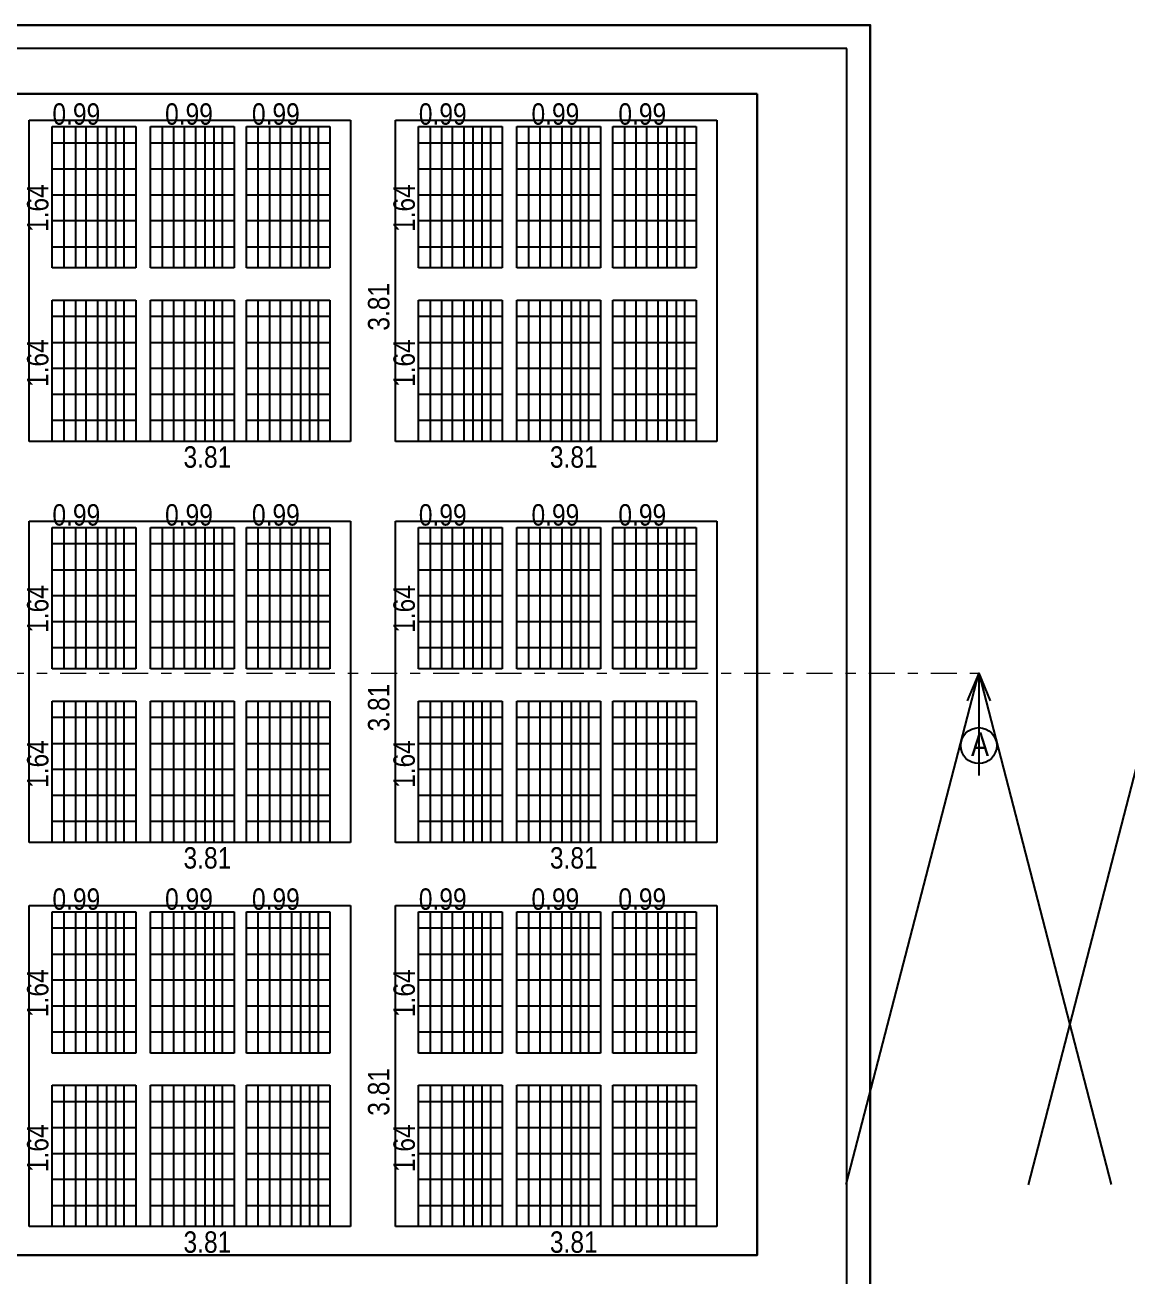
# Model space of a CAD drawing. Header units: metres. Extents: x 144 to 1259, y -1474 to -210.
# Drawn here: x 1201.57 to 1212.34, y -1171.01 to -1158.77 of the extents above; entities that cross this region are included whole.
import ezdxf

# ---------------------------------------------------------------- set-up
doc = ezdxf.new("R2010")
doc.units = ezdxf.units.M
doc.linetypes.add('DASHDOT', pattern=[25.4, 12.7, -6.35, 0, -6.35])
doc.layers.add('BLK_1_FLR_4_ROOF_AREA', color=54, linetype='Continuous')
doc.layers.add('SOLAR_PANEL', color=3, linetype='Continuous')
doc.styles.add('STYLE1', font='swissck.ttf', dxfattribs={"height": 0.23})
doc.dimstyles.get("Standard").update_dxf_attribs({"dimtxt": 0.23, "dimasz": 0.18, "dimexe": 0.1, "dimexo": 0, "dimgap": 0.09, "dimtad": 0, "dimzin": 0, "dimdsep": 46, "dimtxsty": 'STYLE1', "dimblk": 'ARCHTICK', "dimcen": 0.09, "dimadec": 0, "dimazin": 0, "dimtfac": 1, "dimtofl": 0, "dimtmove": 2, "dimatfit": 3, "dimfxl": 0, "dimtolj": 1, "dimtzin": 0, "dimarcsym": 0})

# ---------------------------------------------------------------- blocks, each defined once
blk = doc.blocks.new('_ArchTick')
at = {"color": 0, "const_width": 0.15}
blk.add_lwpolyline([(-0.5, -0.5), (0.5, 0.5)], dxfattribs=at)

msp = doc.modelspace()

# ---------------------------------------------------------------- linework, layer by layer
at = {"linetype": 'Continuous', "lineweight": -3}
for p, q in [((1209.827, -1158.774), (1190.011, -1158.774)), ((1209.827, -1172.979), (1209.827, -1158.774)), ((1209.597, -1159.004), (1190.241, -1159.004)), ((1209.597, -1171.459), (1209.597, -1159.004))]:
    msp.add_line(p, q, dxfattribs=at)
for p, q in [((1201.606, -1162.847), (1201.606, -1159.706)), ((1201.606, -1159.706), (1204.748, -1159.706)), ((1201.832, -1161.15), (1201.832, -1159.768)), ((1201.832, -1159.768), (1202.649, -1159.768)), ((1201.949, -1161.15), (1201.949, -1159.768)), ((1202.061, -1161.15), (1202.061, -1159.768)), ((1202.165, -1161.15), (1202.165, -1159.768)), ((1202.276, -1161.15), (1202.276, -1159.768)), ((1202.365, -1161.15), (1202.365, -1159.768)), ((1202.454, -1161.15), (1202.454, -1159.768)), ((1202.536, -1161.15), (1202.536, -1159.768)), ((1202.649, -1159.768), (1202.649, -1161.15)), ((1202.792, -1161.15), (1202.792, -1159.768)), ((1202.792, -1159.768), (1203.609, -1159.768)), ((1202.91, -1161.15), (1202.91, -1159.768)), ((1203.021, -1161.15), (1203.021, -1159.768)), ((1203.125, -1161.15), (1203.125, -1159.768)), ((1203.237, -1161.15), (1203.237, -1159.768)), ((1203.326, -1161.15), (1203.326, -1159.768)), ((1203.415, -1161.15), (1203.415, -1159.768)), ((1203.497, -1161.15), (1203.497, -1159.768)), ((1203.609, -1159.768), (1203.609, -1161.15)), ((1203.729, -1161.15), (1203.729, -1159.768)), ((1203.729, -1159.768), (1204.546, -1159.768)), ((1203.846, -1161.15), (1203.846, -1159.768)), ((1203.958, -1161.15), (1203.958, -1159.768)), ((1204.062, -1161.15), (1204.062, -1159.768)), ((1204.173, -1161.15), (1204.173, -1159.768)), ((1204.262, -1161.15), (1204.262, -1159.768)), ((1204.351, -1161.15), (1204.351, -1159.768)), ((1204.433, -1161.15), (1204.433, -1159.768)), ((1204.546, -1159.768), (1204.546, -1161.15)), ((1204.748, -1159.706), (1204.748, -1162.847)), ((1205.187, -1162.847), (1205.187, -1159.706)), ((1205.187, -1159.706), (1208.328, -1159.706)), ((1205.413, -1161.15), (1205.413, -1159.768)), ((1205.413, -1159.768), (1206.229, -1159.768)), ((1205.53, -1161.15), (1205.53, -1159.768)), ((1205.641, -1161.15), (1205.641, -1159.768)), ((1205.745, -1161.15), (1205.745, -1159.768)), ((1205.857, -1161.15), (1205.857, -1159.768)), ((1205.946, -1161.15), (1205.946, -1159.768)), ((1206.035, -1161.15), (1206.035, -1159.768)), ((1206.117, -1161.15), (1206.117, -1159.768)), ((1206.229, -1159.768), (1206.229, -1161.15)), ((1206.373, -1161.15), (1206.373, -1159.768)), ((1206.373, -1159.768), (1207.19, -1159.768)), ((1206.49, -1161.15), (1206.49, -1159.768)), ((1206.602, -1161.15), (1206.602, -1159.768)), ((1206.706, -1161.15), (1206.706, -1159.768)), ((1206.817, -1161.15), (1206.817, -1159.768)), ((1206.906, -1161.15), (1206.906, -1159.768)), ((1206.995, -1161.15), (1206.995, -1159.768)), ((1207.077, -1161.15), (1207.077, -1159.768)), ((1207.19, -1159.768), (1207.19, -1161.15)), ((1207.31, -1161.15), (1207.31, -1159.768)), ((1207.31, -1159.768), (1208.126, -1159.768)), ((1207.427, -1161.15), (1207.427, -1159.768)), ((1207.538, -1161.15), (1207.538, -1159.768)), ((1207.642, -1161.15), (1207.642, -1159.768)), ((1207.754, -1161.15), (1207.754, -1159.768)), ((1207.843, -1161.15), (1207.843, -1159.768)), ((1207.932, -1161.15), (1207.932, -1159.768)), ((1208.014, -1161.15), (1208.014, -1159.768)), ((1208.126, -1159.768), (1208.126, -1161.15)), ((1208.328, -1159.706), (1208.328, -1162.847)), ((1202.649, -1159.929), (1201.832, -1159.929)), ((1203.609, -1159.929), (1202.792, -1159.929)), ((1204.546, -1159.929), (1203.729, -1159.929)), ((1206.229, -1159.929), (1205.413, -1159.929)), ((1207.19, -1159.929), (1206.373, -1159.929)), ((1208.126, -1159.929), (1207.31, -1159.929)), ((1202.649, -1160.185), (1201.832, -1160.185)), ((1203.609, -1160.185), (1202.792, -1160.185)), ((1204.546, -1160.185), (1203.729, -1160.185)), ((1206.229, -1160.185), (1205.413, -1160.185)), ((1207.19, -1160.185), (1206.373, -1160.185)), ((1208.126, -1160.185), (1207.31, -1160.185)), ((1202.649, -1160.438), (1201.832, -1160.438)), ((1203.609, -1160.438), (1202.792, -1160.438)), ((1204.546, -1160.438), (1203.729, -1160.438)), ((1206.229, -1160.438), (1205.413, -1160.438)), ((1207.19, -1160.438), (1206.373, -1160.438)), ((1208.126, -1160.438), (1207.31, -1160.438)), ((1202.649, -1160.69), (1201.832, -1160.69)), ((1203.609, -1160.69), (1202.792, -1160.69)), ((1204.546, -1160.69), (1203.729, -1160.69)), ((1206.229, -1160.69), (1205.413, -1160.69)), ((1207.19, -1160.69), (1206.373, -1160.69)), ((1208.126, -1160.69), (1207.31, -1160.69)), ((1202.649, -1160.946), (1201.832, -1160.946)), ((1203.609, -1160.946), (1202.792, -1160.946)), ((1204.546, -1160.946), (1203.729, -1160.946)), ((1206.229, -1160.946), (1205.413, -1160.946)), ((1207.19, -1160.946), (1206.373, -1160.946)), ((1208.126, -1160.946), (1207.31, -1160.946)), ((1202.649, -1161.15), (1201.832, -1161.15)), ((1203.609, -1161.15), (1202.792, -1161.15)), ((1204.546, -1161.15), (1203.729, -1161.15)), ((1206.229, -1161.15), (1205.413, -1161.15)), ((1207.19, -1161.15), (1206.373, -1161.15)), ((1208.126, -1161.15), (1207.31, -1161.15)), ((1201.832, -1162.847), (1201.832, -1161.465)), ((1201.832, -1161.465), (1202.649, -1161.465)), ((1201.949, -1162.847), (1201.949, -1161.465)), ((1202.061, -1162.847), (1202.061, -1161.465)), ((1202.165, -1162.847), (1202.165, -1161.465)), ((1202.276, -1162.847), (1202.276, -1161.465)), ((1202.365, -1162.847), (1202.365, -1161.465)), ((1202.454, -1162.847), (1202.454, -1161.465)), ((1202.536, -1162.847), (1202.536, -1161.465)), ((1202.649, -1161.465), (1202.649, -1162.847)), ((1202.792, -1162.847), (1202.792, -1161.465)), ((1202.792, -1161.465), (1203.609, -1161.465)), ((1202.91, -1162.847), (1202.91, -1161.465)), ((1203.021, -1162.847), (1203.021, -1161.465)), ((1203.125, -1162.847), (1203.125, -1161.465)), ((1203.237, -1162.847), (1203.237, -1161.465)), ((1203.326, -1162.847), (1203.326, -1161.465)), ((1203.415, -1162.847), (1203.415, -1161.465)), ((1203.497, -1162.847), (1203.497, -1161.465)), ((1203.609, -1161.465), (1203.609, -1162.847)), ((1203.729, -1162.847), (1203.729, -1161.465)), ((1203.729, -1161.465), (1204.546, -1161.465)), ((1203.846, -1162.847), (1203.846, -1161.465)), ((1203.958, -1162.847), (1203.958, -1161.465)), ((1204.062, -1162.847), (1204.062, -1161.465)), ((1204.173, -1162.847), (1204.173, -1161.465)), ((1204.262, -1162.847), (1204.262, -1161.465)), ((1204.351, -1162.847), (1204.351, -1161.465)), ((1204.433, -1162.847), (1204.433, -1161.465)), ((1204.546, -1161.465), (1204.546, -1162.847)), ((1205.413, -1162.847), (1205.413, -1161.465)), ((1205.413, -1161.465), (1206.229, -1161.465)), ((1205.53, -1162.847), (1205.53, -1161.465)), ((1205.641, -1162.847), (1205.641, -1161.465)), ((1205.745, -1162.847), (1205.745, -1161.465)), ((1205.857, -1162.847), (1205.857, -1161.465)), ((1205.946, -1162.847), (1205.946, -1161.465)), ((1206.035, -1162.847), (1206.035, -1161.465)), ((1206.117, -1162.847), (1206.117, -1161.465)), ((1206.229, -1161.465), (1206.229, -1162.847)), ((1206.373, -1162.847), (1206.373, -1161.465)), ((1206.373, -1161.465), (1207.19, -1161.465)), ((1206.49, -1162.847), (1206.49, -1161.465)), ((1206.602, -1162.847), (1206.602, -1161.465)), ((1206.706, -1162.847), (1206.706, -1161.465)), ((1206.817, -1162.847), (1206.817, -1161.465)), ((1206.906, -1162.847), (1206.906, -1161.465)), ((1206.995, -1162.847), (1206.995, -1161.465)), ((1207.077, -1162.847), (1207.077, -1161.465)), ((1207.19, -1161.465), (1207.19, -1162.847)), ((1207.31, -1162.847), (1207.31, -1161.465)), ((1207.31, -1161.465), (1208.126, -1161.465)), ((1207.427, -1162.847), (1207.427, -1161.465)), ((1207.538, -1162.847), (1207.538, -1161.465)), ((1207.642, -1162.847), (1207.642, -1161.465)), ((1207.754, -1162.847), (1207.754, -1161.465)), ((1207.843, -1162.847), (1207.843, -1161.465)), ((1207.932, -1162.847), (1207.932, -1161.465)), ((1208.014, -1162.847), (1208.014, -1161.465)), ((1208.126, -1161.465), (1208.126, -1162.847)), ((1202.649, -1161.626), (1201.832, -1161.626)), ((1203.609, -1161.626), (1202.792, -1161.626)), ((1204.546, -1161.626), (1203.729, -1161.626)), ((1206.229, -1161.626), (1205.413, -1161.626)), ((1207.19, -1161.626), (1206.373, -1161.626)), ((1208.126, -1161.626), (1207.31, -1161.626)), ((1202.649, -1161.882), (1201.832, -1161.882)), ((1203.609, -1161.882), (1202.792, -1161.882)), ((1204.546, -1161.882), (1203.729, -1161.882)), ((1206.229, -1161.882), (1205.413, -1161.882)), ((1207.19, -1161.882), (1206.373, -1161.882)), ((1208.126, -1161.882), (1207.31, -1161.882)), ((1202.649, -1162.134), (1201.832, -1162.134)), ((1203.609, -1162.134), (1202.792, -1162.134)), ((1204.546, -1162.134), (1203.729, -1162.134)), ((1206.229, -1162.134), (1205.413, -1162.134)), ((1207.19, -1162.134), (1206.373, -1162.134)), ((1208.126, -1162.134), (1207.31, -1162.134)), ((1202.649, -1162.387), (1201.832, -1162.387)), ((1203.609, -1162.387), (1202.792, -1162.387)), ((1204.546, -1162.387), (1203.729, -1162.387)), ((1206.229, -1162.387), (1205.413, -1162.387)), ((1207.19, -1162.387), (1206.373, -1162.387)), ((1208.126, -1162.387), (1207.31, -1162.387)), ((1202.649, -1162.643), (1201.832, -1162.643)), ((1203.609, -1162.643), (1202.792, -1162.643)), ((1204.546, -1162.643), (1203.729, -1162.643)), ((1206.229, -1162.643), (1205.413, -1162.643)), ((1207.19, -1162.643), (1206.373, -1162.643)), ((1208.126, -1162.643), (1207.31, -1162.643)), ((1204.748, -1162.847), (1201.606, -1162.847)), ((1202.649, -1162.847), (1201.832, -1162.847)), ((1203.609, -1162.847), (1202.792, -1162.847)), ((1204.546, -1162.847), (1203.729, -1162.847)), ((1208.328, -1162.847), (1205.187, -1162.847)), ((1206.229, -1162.847), (1205.413, -1162.847)), ((1207.19, -1162.847), (1206.373, -1162.847)), ((1208.126, -1162.847), (1207.31, -1162.847)), ((1201.606, -1166.767), (1201.606, -1163.626)), ((1201.606, -1163.626), (1204.748, -1163.626)), ((1201.832, -1165.07), (1201.832, -1163.688)), ((1201.832, -1163.688), (1202.649, -1163.688)), ((1201.949, -1165.07), (1201.949, -1163.688)), ((1202.061, -1165.07), (1202.061, -1163.688)), ((1202.165, -1165.07), (1202.165, -1163.688)), ((1202.276, -1165.07), (1202.276, -1163.688)), ((1202.365, -1165.07), (1202.365, -1163.688)), ((1202.454, -1165.07), (1202.454, -1163.688)), ((1202.536, -1165.07), (1202.536, -1163.688)), ((1202.649, -1163.688), (1202.649, -1165.07)), ((1202.792, -1165.07), (1202.792, -1163.688)), ((1202.792, -1163.688), (1203.609, -1163.688)), ((1202.91, -1165.07), (1202.91, -1163.688)), ((1203.021, -1165.07), (1203.021, -1163.688)), ((1203.125, -1165.07), (1203.125, -1163.688)), ((1203.237, -1165.07), (1203.237, -1163.688)), ((1203.326, -1165.07), (1203.326, -1163.688)), ((1203.415, -1165.07), (1203.415, -1163.688)), ((1203.497, -1165.07), (1203.497, -1163.688)), ((1203.609, -1163.688), (1203.609, -1165.07)), ((1203.729, -1165.07), (1203.729, -1163.688)), ((1203.729, -1163.688), (1204.546, -1163.688)), ((1203.846, -1165.07), (1203.846, -1163.688)), ((1203.958, -1165.07), (1203.958, -1163.688)), ((1204.062, -1165.07), (1204.062, -1163.688)), ((1204.173, -1165.07), (1204.173, -1163.688)), ((1204.262, -1165.07), (1204.262, -1163.688)), ((1204.351, -1165.07), (1204.351, -1163.688)), ((1204.433, -1165.07), (1204.433, -1163.688)), ((1204.546, -1163.688), (1204.546, -1165.07)), ((1204.748, -1163.626), (1204.748, -1166.767)), ((1205.187, -1166.767), (1205.187, -1163.626)), ((1205.187, -1163.626), (1208.328, -1163.626)), ((1205.413, -1165.07), (1205.413, -1163.688)), ((1205.413, -1163.688), (1206.229, -1163.688)), ((1205.53, -1165.07), (1205.53, -1163.688)), ((1205.641, -1165.07), (1205.641, -1163.688)), ((1205.745, -1165.07), (1205.745, -1163.688)), ((1205.857, -1165.07), (1205.857, -1163.688)), ((1205.946, -1165.07), (1205.946, -1163.688)), ((1206.035, -1165.07), (1206.035, -1163.688)), ((1206.117, -1165.07), (1206.117, -1163.688)), ((1206.229, -1163.688), (1206.229, -1165.07)), ((1206.373, -1165.07), (1206.373, -1163.688)), ((1206.373, -1163.688), (1207.19, -1163.688)), ((1206.49, -1165.07), (1206.49, -1163.688)), ((1206.602, -1165.07), (1206.602, -1163.688)), ((1206.706, -1165.07), (1206.706, -1163.688)), ((1206.817, -1165.07), (1206.817, -1163.688)), ((1206.906, -1165.07), (1206.906, -1163.688)), ((1206.995, -1165.07), (1206.995, -1163.688)), ((1207.077, -1165.07), (1207.077, -1163.688)), ((1207.19, -1163.688), (1207.19, -1165.07)), ((1207.31, -1165.07), (1207.31, -1163.688)), ((1207.31, -1163.688), (1208.126, -1163.688)), ((1207.427, -1165.07), (1207.427, -1163.688)), ((1207.538, -1165.07), (1207.538, -1163.688)), ((1207.642, -1165.07), (1207.642, -1163.688)), ((1207.754, -1165.07), (1207.754, -1163.688)), ((1207.843, -1165.07), (1207.843, -1163.688)), ((1207.932, -1165.07), (1207.932, -1163.688)), ((1208.014, -1165.07), (1208.014, -1163.688)), ((1208.126, -1163.688), (1208.126, -1165.07)), ((1208.328, -1163.626), (1208.328, -1166.767)), ((1202.649, -1163.849), (1201.832, -1163.849)), ((1203.609, -1163.849), (1202.792, -1163.849)), ((1204.546, -1163.849), (1203.729, -1163.849)), ((1206.229, -1163.849), (1205.413, -1163.849)), ((1207.19, -1163.849), (1206.373, -1163.849)), ((1208.126, -1163.849), (1207.31, -1163.849)), ((1202.649, -1164.105), (1201.832, -1164.105)), ((1203.609, -1164.105), (1202.792, -1164.105)), ((1204.546, -1164.105), (1203.729, -1164.105)), ((1206.229, -1164.105), (1205.413, -1164.105)), ((1207.19, -1164.105), (1206.373, -1164.105)), ((1208.126, -1164.105), (1207.31, -1164.105)), ((1202.649, -1164.357), (1201.832, -1164.357)), ((1203.609, -1164.357), (1202.792, -1164.357)), ((1204.546, -1164.357), (1203.729, -1164.357)), ((1206.229, -1164.357), (1205.413, -1164.357)), ((1207.19, -1164.357), (1206.373, -1164.357)), ((1208.126, -1164.357), (1207.31, -1164.357)), ((1202.649, -1164.61), (1201.832, -1164.61)), ((1203.609, -1164.61), (1202.792, -1164.61)), ((1204.546, -1164.61), (1203.729, -1164.61)), ((1206.229, -1164.61), (1205.413, -1164.61)), ((1207.19, -1164.61), (1206.373, -1164.61)), ((1208.126, -1164.61), (1207.31, -1164.61)), ((1202.649, -1164.866), (1201.832, -1164.866)), ((1203.609, -1164.866), (1202.792, -1164.866)), ((1204.546, -1164.866), (1203.729, -1164.866)), ((1206.229, -1164.866), (1205.413, -1164.866)), ((1207.19, -1164.866), (1206.373, -1164.866)), ((1208.126, -1164.866), (1207.31, -1164.866)), ((1202.649, -1165.07), (1201.832, -1165.07)), ((1203.609, -1165.07), (1202.792, -1165.07)), ((1204.546, -1165.07), (1203.729, -1165.07)), ((1206.229, -1165.07), (1205.413, -1165.07)), ((1207.19, -1165.07), (1206.373, -1165.07)), ((1208.126, -1165.07), (1207.31, -1165.07)), ((1210.887, -1165.112), (1210.774, -1165.384)), ((1210.887, -1165.112), (1211, -1165.384)), ((1201.832, -1166.767), (1201.832, -1165.385)), ((1201.832, -1165.385), (1202.649, -1165.385)), ((1201.949, -1166.767), (1201.949, -1165.385)), ((1202.061, -1166.767), (1202.061, -1165.385)), ((1202.165, -1166.767), (1202.165, -1165.385)), ((1202.276, -1166.767), (1202.276, -1165.385)), ((1202.365, -1166.767), (1202.365, -1165.385)), ((1202.454, -1166.767), (1202.454, -1165.385)), ((1202.536, -1166.767), (1202.536, -1165.385)), ((1202.649, -1165.385), (1202.649, -1166.767)), ((1202.792, -1166.767), (1202.792, -1165.385)), ((1202.792, -1165.385), (1203.609, -1165.385)), ((1202.91, -1166.767), (1202.91, -1165.385)), ((1203.021, -1166.767), (1203.021, -1165.385)), ((1203.125, -1166.767), (1203.125, -1165.385)), ((1203.237, -1166.767), (1203.237, -1165.385)), ((1203.326, -1166.767), (1203.326, -1165.385)), ((1203.415, -1166.767), (1203.415, -1165.385)), ((1203.497, -1166.767), (1203.497, -1165.385)), ((1203.609, -1165.385), (1203.609, -1166.767)), ((1203.729, -1166.767), (1203.729, -1165.385)), ((1203.729, -1165.385), (1204.546, -1165.385)), ((1203.846, -1166.767), (1203.846, -1165.385)), ((1203.958, -1166.767), (1203.958, -1165.385)), ((1204.062, -1166.767), (1204.062, -1165.385)), ((1204.173, -1166.767), (1204.173, -1165.385)), ((1204.262, -1166.767), (1204.262, -1165.385)), ((1204.351, -1166.767), (1204.351, -1165.385)), ((1204.433, -1166.767), (1204.433, -1165.385)), ((1204.546, -1165.385), (1204.546, -1166.767)), ((1205.413, -1166.767), (1205.413, -1165.385)), ((1205.413, -1165.385), (1206.229, -1165.385)), ((1205.53, -1166.767), (1205.53, -1165.385)), ((1205.641, -1166.767), (1205.641, -1165.385)), ((1205.745, -1166.767), (1205.745, -1165.385)), ((1205.857, -1166.767), (1205.857, -1165.385)), ((1205.946, -1166.767), (1205.946, -1165.385)), ((1206.035, -1166.767), (1206.035, -1165.385)), ((1206.117, -1166.767), (1206.117, -1165.385)), ((1206.229, -1165.385), (1206.229, -1166.767)), ((1206.373, -1166.767), (1206.373, -1165.385)), ((1206.373, -1165.385), (1207.19, -1165.385)), ((1206.49, -1166.767), (1206.49, -1165.385)), ((1206.602, -1166.767), (1206.602, -1165.385)), ((1206.706, -1166.767), (1206.706, -1165.385)), ((1206.817, -1166.767), (1206.817, -1165.385)), ((1206.906, -1166.767), (1206.906, -1165.385)), ((1206.995, -1166.767), (1206.995, -1165.385)), ((1207.077, -1166.767), (1207.077, -1165.385)), ((1207.19, -1165.385), (1207.19, -1166.767)), ((1207.31, -1166.767), (1207.31, -1165.385)), ((1207.31, -1165.385), (1208.126, -1165.385)), ((1207.427, -1166.767), (1207.427, -1165.385)), ((1207.538, -1166.767), (1207.538, -1165.385)), ((1207.642, -1166.767), (1207.642, -1165.385)), ((1207.754, -1166.767), (1207.754, -1165.385)), ((1207.843, -1166.767), (1207.843, -1165.385)), ((1207.932, -1166.767), (1207.932, -1165.385)), ((1208.014, -1166.767), (1208.014, -1165.385)), ((1208.126, -1165.385), (1208.126, -1166.767)), ((1202.649, -1165.546), (1201.832, -1165.546)), ((1203.609, -1165.546), (1202.792, -1165.546)), ((1204.546, -1165.546), (1203.729, -1165.546)), ((1206.229, -1165.546), (1205.413, -1165.546)), ((1207.19, -1165.546), (1206.373, -1165.546)), ((1208.126, -1165.546), (1207.31, -1165.546)), ((1202.649, -1165.802), (1201.832, -1165.802)), ((1203.609, -1165.802), (1202.792, -1165.802)), ((1204.546, -1165.802), (1203.729, -1165.802)), ((1206.229, -1165.802), (1205.413, -1165.802)), ((1207.19, -1165.802), (1206.373, -1165.802)), ((1208.126, -1165.802), (1207.31, -1165.802)), ((1202.649, -1166.054), (1201.832, -1166.054)), ((1203.609, -1166.054), (1202.792, -1166.054)), ((1204.546, -1166.054), (1203.729, -1166.054)), ((1206.229, -1166.054), (1205.413, -1166.054)), ((1207.19, -1166.054), (1206.373, -1166.054)), ((1208.126, -1166.054), (1207.31, -1166.054)), ((1202.649, -1166.307), (1201.832, -1166.307)), ((1203.609, -1166.307), (1202.792, -1166.307)), ((1204.546, -1166.307), (1203.729, -1166.307)), ((1206.229, -1166.307), (1205.413, -1166.307)), ((1207.19, -1166.307), (1206.373, -1166.307)), ((1208.126, -1166.307), (1207.31, -1166.307)), ((1202.649, -1166.563), (1201.832, -1166.563)), ((1203.609, -1166.563), (1202.792, -1166.563)), ((1204.546, -1166.563), (1203.729, -1166.563)), ((1206.229, -1166.563), (1205.413, -1166.563)), ((1207.19, -1166.563), (1206.373, -1166.563)), ((1208.126, -1166.563), (1207.31, -1166.563)), ((1204.748, -1166.767), (1201.606, -1166.767)), ((1202.649, -1166.767), (1201.832, -1166.767)), ((1203.609, -1166.767), (1202.792, -1166.767)), ((1204.546, -1166.767), (1203.729, -1166.767)), ((1208.328, -1166.767), (1205.187, -1166.767)), ((1206.229, -1166.767), (1205.413, -1166.767)), ((1207.19, -1166.767), (1206.373, -1166.767)), ((1208.126, -1166.767), (1207.31, -1166.767)), ((1201.606, -1170.524), (1201.606, -1167.383)), ((1201.606, -1167.383), (1204.748, -1167.383)), ((1201.832, -1168.827), (1201.832, -1167.445)), ((1201.832, -1167.445), (1202.649, -1167.445)), ((1201.949, -1168.827), (1201.949, -1167.445)), ((1202.061, -1168.827), (1202.061, -1167.445)), ((1202.165, -1168.827), (1202.165, -1167.445)), ((1202.276, -1168.827), (1202.276, -1167.445)), ((1202.365, -1168.827), (1202.365, -1167.445)), ((1202.454, -1168.827), (1202.454, -1167.445)), ((1202.536, -1168.827), (1202.536, -1167.445)), ((1202.649, -1167.445), (1202.649, -1168.827)), ((1202.792, -1168.827), (1202.792, -1167.445)), ((1202.792, -1167.445), (1203.609, -1167.445)), ((1202.91, -1168.827), (1202.91, -1167.445)), ((1203.021, -1168.827), (1203.021, -1167.445)), ((1203.125, -1168.827), (1203.125, -1167.445)), ((1203.237, -1168.827), (1203.237, -1167.445)), ((1203.326, -1168.827), (1203.326, -1167.445)), ((1203.415, -1168.827), (1203.415, -1167.445)), ((1203.497, -1168.827), (1203.497, -1167.445)), ((1203.609, -1167.445), (1203.609, -1168.827)), ((1203.729, -1168.827), (1203.729, -1167.445)), ((1203.729, -1167.445), (1204.546, -1167.445)), ((1203.846, -1168.827), (1203.846, -1167.445)), ((1203.958, -1168.827), (1203.958, -1167.445)), ((1204.062, -1168.827), (1204.062, -1167.445)), ((1204.173, -1168.827), (1204.173, -1167.445)), ((1204.262, -1168.827), (1204.262, -1167.445)), ((1204.351, -1168.827), (1204.351, -1167.445)), ((1204.433, -1168.827), (1204.433, -1167.445)), ((1204.546, -1167.445), (1204.546, -1168.827)), ((1204.748, -1167.383), (1204.748, -1170.524)), ((1205.187, -1170.524), (1205.187, -1167.383)), ((1205.187, -1167.383), (1208.328, -1167.383)), ((1205.413, -1168.827), (1205.413, -1167.445)), ((1205.413, -1167.445), (1206.229, -1167.445)), ((1205.53, -1168.827), (1205.53, -1167.445)), ((1205.641, -1168.827), (1205.641, -1167.445)), ((1205.745, -1168.827), (1205.745, -1167.445)), ((1205.857, -1168.827), (1205.857, -1167.445)), ((1205.946, -1168.827), (1205.946, -1167.445)), ((1206.035, -1168.827), (1206.035, -1167.445)), ((1206.117, -1168.827), (1206.117, -1167.445)), ((1206.229, -1167.445), (1206.229, -1168.827)), ((1206.373, -1168.827), (1206.373, -1167.445)), ((1206.373, -1167.445), (1207.19, -1167.445)), ((1206.49, -1168.827), (1206.49, -1167.445)), ((1206.602, -1168.827), (1206.602, -1167.445)), ((1206.706, -1168.827), (1206.706, -1167.445)), ((1206.817, -1168.827), (1206.817, -1167.445)), ((1206.906, -1168.827), (1206.906, -1167.445)), ((1206.995, -1168.827), (1206.995, -1167.445)), ((1207.077, -1168.827), (1207.077, -1167.445)), ((1207.19, -1167.445), (1207.19, -1168.827)), ((1207.31, -1168.827), (1207.31, -1167.445)), ((1207.31, -1167.445), (1208.126, -1167.445)), ((1207.427, -1168.827), (1207.427, -1167.445)), ((1207.538, -1168.827), (1207.538, -1167.445)), ((1207.642, -1168.827), (1207.642, -1167.445)), ((1207.754, -1168.827), (1207.754, -1167.445)), ((1207.843, -1168.827), (1207.843, -1167.445)), ((1207.932, -1168.827), (1207.932, -1167.445)), ((1208.014, -1168.827), (1208.014, -1167.445)), ((1208.126, -1167.445), (1208.126, -1168.827)), ((1208.328, -1167.383), (1208.328, -1170.524)), ((1202.649, -1167.606), (1201.832, -1167.606)), ((1203.609, -1167.606), (1202.792, -1167.606)), ((1204.546, -1167.606), (1203.729, -1167.606)), ((1206.229, -1167.606), (1205.413, -1167.606)), ((1207.19, -1167.606), (1206.373, -1167.606)), ((1208.126, -1167.606), (1207.31, -1167.606)), ((1202.649, -1167.862), (1201.832, -1167.862)), ((1203.609, -1167.862), (1202.792, -1167.862)), ((1204.546, -1167.862), (1203.729, -1167.862)), ((1206.229, -1167.862), (1205.413, -1167.862)), ((1207.19, -1167.862), (1206.373, -1167.862)), ((1208.126, -1167.862), (1207.31, -1167.862)), ((1202.649, -1168.115), (1201.832, -1168.115)), ((1203.609, -1168.115), (1202.792, -1168.115)), ((1204.546, -1168.115), (1203.729, -1168.115)), ((1206.229, -1168.115), (1205.413, -1168.115)), ((1207.19, -1168.115), (1206.373, -1168.115)), ((1208.126, -1168.115), (1207.31, -1168.115)), ((1202.649, -1168.367), (1201.832, -1168.367)), ((1203.609, -1168.367), (1202.792, -1168.367)), ((1204.546, -1168.367), (1203.729, -1168.367)), ((1206.229, -1168.367), (1205.413, -1168.367)), ((1207.19, -1168.367), (1206.373, -1168.367)), ((1208.126, -1168.367), (1207.31, -1168.367)), ((1202.649, -1168.623), (1201.832, -1168.623)), ((1203.609, -1168.623), (1202.792, -1168.623)), ((1204.546, -1168.623), (1203.729, -1168.623)), ((1206.229, -1168.623), (1205.413, -1168.623)), ((1207.19, -1168.623), (1206.373, -1168.623)), ((1208.126, -1168.623), (1207.31, -1168.623)), ((1202.649, -1168.827), (1201.832, -1168.827)), ((1203.609, -1168.827), (1202.792, -1168.827)), ((1204.546, -1168.827), (1203.729, -1168.827)), ((1206.229, -1168.827), (1205.413, -1168.827)), ((1207.19, -1168.827), (1206.373, -1168.827)), ((1208.126, -1168.827), (1207.31, -1168.827)), ((1201.832, -1170.524), (1201.832, -1169.142)), ((1201.832, -1169.142), (1202.649, -1169.142)), ((1201.949, -1170.524), (1201.949, -1169.142)), ((1202.061, -1170.524), (1202.061, -1169.142)), ((1202.165, -1170.524), (1202.165, -1169.142)), ((1202.276, -1170.524), (1202.276, -1169.142)), ((1202.365, -1170.524), (1202.365, -1169.142)), ((1202.454, -1170.524), (1202.454, -1169.142)), ((1202.536, -1170.524), (1202.536, -1169.142)), ((1202.649, -1169.142), (1202.649, -1170.524)), ((1202.792, -1170.524), (1202.792, -1169.142)), ((1202.792, -1169.142), (1203.609, -1169.142)), ((1202.91, -1170.524), (1202.91, -1169.142)), ((1203.021, -1170.524), (1203.021, -1169.142)), ((1203.125, -1170.524), (1203.125, -1169.142)), ((1203.237, -1170.524), (1203.237, -1169.142)), ((1203.326, -1170.524), (1203.326, -1169.142)), ((1203.415, -1170.524), (1203.415, -1169.142)), ((1203.497, -1170.524), (1203.497, -1169.142)), ((1203.609, -1169.142), (1203.609, -1170.524)), ((1203.729, -1170.524), (1203.729, -1169.142)), ((1203.729, -1169.142), (1204.546, -1169.142)), ((1203.846, -1170.524), (1203.846, -1169.142)), ((1203.958, -1170.524), (1203.958, -1169.142)), ((1204.062, -1170.524), (1204.062, -1169.142)), ((1204.173, -1170.524), (1204.173, -1169.142)), ((1204.262, -1170.524), (1204.262, -1169.142)), ((1204.351, -1170.524), (1204.351, -1169.142)), ((1204.433, -1170.524), (1204.433, -1169.142)), ((1204.546, -1169.142), (1204.546, -1170.524)), ((1205.413, -1170.524), (1205.413, -1169.142)), ((1205.413, -1169.142), (1206.229, -1169.142)), ((1205.53, -1170.524), (1205.53, -1169.142)), ((1205.641, -1170.524), (1205.641, -1169.142)), ((1205.745, -1170.524), (1205.745, -1169.142)), ((1205.857, -1170.524), (1205.857, -1169.142)), ((1205.946, -1170.524), (1205.946, -1169.142)), ((1206.035, -1170.524), (1206.035, -1169.142)), ((1206.117, -1170.524), (1206.117, -1169.142)), ((1206.229, -1169.142), (1206.229, -1170.524)), ((1206.373, -1170.524), (1206.373, -1169.142)), ((1206.373, -1169.142), (1207.19, -1169.142)), ((1206.49, -1170.524), (1206.49, -1169.142)), ((1206.602, -1170.524), (1206.602, -1169.142)), ((1206.706, -1170.524), (1206.706, -1169.142)), ((1206.817, -1170.524), (1206.817, -1169.142)), ((1206.906, -1170.524), (1206.906, -1169.142)), ((1206.995, -1170.524), (1206.995, -1169.142)), ((1207.077, -1170.524), (1207.077, -1169.142)), ((1207.19, -1169.142), (1207.19, -1170.524)), ((1207.31, -1170.524), (1207.31, -1169.142)), ((1207.31, -1169.142), (1208.126, -1169.142)), ((1207.427, -1170.524), (1207.427, -1169.142)), ((1207.538, -1170.524), (1207.538, -1169.142)), ((1207.642, -1170.524), (1207.642, -1169.142)), ((1207.754, -1170.524), (1207.754, -1169.142)), ((1207.843, -1170.524), (1207.843, -1169.142)), ((1207.932, -1170.524), (1207.932, -1169.142)), ((1208.014, -1170.524), (1208.014, -1169.142)), ((1208.126, -1169.142), (1208.126, -1170.524)), ((1202.649, -1169.303), (1201.832, -1169.303)), ((1203.609, -1169.303), (1202.792, -1169.303)), ((1204.546, -1169.303), (1203.729, -1169.303)), ((1206.229, -1169.303), (1205.413, -1169.303)), ((1207.19, -1169.303), (1206.373, -1169.303)), ((1208.126, -1169.303), (1207.31, -1169.303)), ((1202.649, -1169.559), (1201.832, -1169.559)), ((1203.609, -1169.559), (1202.792, -1169.559)), ((1204.546, -1169.559), (1203.729, -1169.559)), ((1206.229, -1169.559), (1205.413, -1169.559)), ((1207.19, -1169.559), (1206.373, -1169.559)), ((1208.126, -1169.559), (1207.31, -1169.559)), ((1202.649, -1169.812), (1201.832, -1169.812)), ((1203.609, -1169.812), (1202.792, -1169.812)), ((1204.546, -1169.812), (1203.729, -1169.812)), ((1206.229, -1169.812), (1205.413, -1169.812)), ((1207.19, -1169.812), (1206.373, -1169.812)), ((1208.126, -1169.812), (1207.31, -1169.812)), ((1202.649, -1170.064), (1201.832, -1170.064)), ((1203.609, -1170.064), (1202.792, -1170.064)), ((1204.546, -1170.064), (1203.729, -1170.064)), ((1206.229, -1170.064), (1205.413, -1170.064)), ((1207.19, -1170.064), (1206.373, -1170.064)), ((1208.126, -1170.064), (1207.31, -1170.064)), ((1202.649, -1170.32), (1201.832, -1170.32)), ((1203.609, -1170.32), (1202.792, -1170.32)), ((1204.546, -1170.32), (1203.729, -1170.32)), ((1206.229, -1170.32), (1205.413, -1170.32)), ((1207.19, -1170.32), (1206.373, -1170.32)), ((1208.126, -1170.32), (1207.31, -1170.32)), ((1204.748, -1170.524), (1201.606, -1170.524)), ((1202.649, -1170.524), (1201.832, -1170.524)), ((1203.609, -1170.524), (1202.792, -1170.524)), ((1204.546, -1170.524), (1203.729, -1170.524)), ((1208.328, -1170.524), (1205.187, -1170.524)), ((1206.229, -1170.524), (1205.413, -1170.524)), ((1207.19, -1170.524), (1206.373, -1170.524)), ((1208.126, -1170.524), (1207.31, -1170.524))]:
    msp.add_line(p, q)
at = {"linetype": 'DASHDOT', "lineweight": 18, "ltscale": 0.02}
msp.add_line((1189.14, -1165.112), (1210.887, -1165.112), dxfattribs=at)
msp.add_circle((1210.887, -1165.821), 0.176)
at = {"layer": 'BLK_1_FLR_4_ROOF_AREA', "lineweight": 30}
msp.add_lwpolyline([(1209.827, -1182.324), (1209.827, -1158.774), (1190.011, -1158.774), (1190.011, -1170.06), (1196.107, -1170.06), (1196.107, -1182.324)], close=True, dxfattribs=at)
at = {"layer": 'SOLAR_PANEL', "color": 3, "lineweight": 30}
msp.add_lwpolyline([(1208.722, -1159.447), (1194.24, -1159.447), (1194.24, -1167.233), (1197.431, -1167.233), (1197.431, -1170.803), (1208.722, -1170.803), (1208.722, -1167.233)], close=True, dxfattribs=at)

# ---------------------------------------------------------------- texts
at = {"style": 'STYLE1'}
for s, height, p in [('0.99', 0.2094, (1201.834, -1159.749)), ('0.99', 0.2094, (1202.935, -1159.749)), ('0.99', 0.2094, (1203.784, -1159.749)), ('0.99', 0.2094, (1205.415, -1159.749)), ('0.99', 0.2094, (1206.516, -1159.749)), ('0.99', 0.2094, (1207.365, -1159.749)), ('3.81', 0.2094, (1203.115, -1163.103)), ('3.81', 0.2094, (1206.696, -1163.103)), ('0.99', 0.2094, (1201.834, -1163.669)), ('0.99', 0.2094, (1202.935, -1163.669)), ('0.99', 0.2094, (1203.784, -1163.669)), ('0.99', 0.2094, (1205.415, -1163.669)), ('0.99', 0.2094, (1206.516, -1163.669)), ('0.99', 0.2094, (1207.365, -1163.669)), ('A', 0.23, (1210.812, -1165.922)), ('3.81', 0.2094, (1203.115, -1167.023)), ('3.81', 0.2094, (1206.696, -1167.023)), ('0.99', 0.2094, (1201.834, -1167.426)), ('0.99', 0.2094, (1202.935, -1167.426)), ('0.99', 0.2094, (1203.784, -1167.426)), ('0.99', 0.2094, (1205.415, -1167.426)), ('0.99', 0.2094, (1206.516, -1167.426)), ('0.99', 0.2094, (1207.365, -1167.426)), ('3.81', 0.2094, (1203.115, -1170.78)), ('3.81', 0.2094, (1206.696, -1170.78))]:
    msp.add_text(s, height=height, dxfattribs=at).set_placement(p)
for s, p in [('1.64', (1201.795, -1160.798)), ('1.64', (1205.376, -1160.798)), ('3.81', (1205.127, -1161.763)), ('1.64', (1201.795, -1162.314)), ('1.64', (1205.376, -1162.314)), ('1.64', (1201.795, -1164.718)), ('1.64', (1205.376, -1164.718)), ('3.81', (1205.127, -1165.682)), ('1.64', (1201.795, -1166.234)), ('1.64', (1205.376, -1166.234)), ('1.64', (1201.795, -1168.475)), ('1.64', (1205.376, -1168.475)), ('3.81', (1205.127, -1169.44)), ('1.64', (1201.795, -1169.991)), ('1.64', (1205.376, -1169.991))]:
    msp.add_text(s, height=0.2094, rotation=90, dxfattribs=at).set_placement(p)

# ---------------------------------------------------------------- leaders
for points in [[(1210.887, -1165.112), (1210.887, -1165.645)], [(1212.666, -1165.114), (1212.666, -1165.647)]]:
    msp.add_leader(points, dimstyle='Standard', override={"dimasz": 5, "dimgap": 0.09, "dimtad": 0, "dimldrblk": 'Open30'})

doc.saveas('drawing.dxf')
